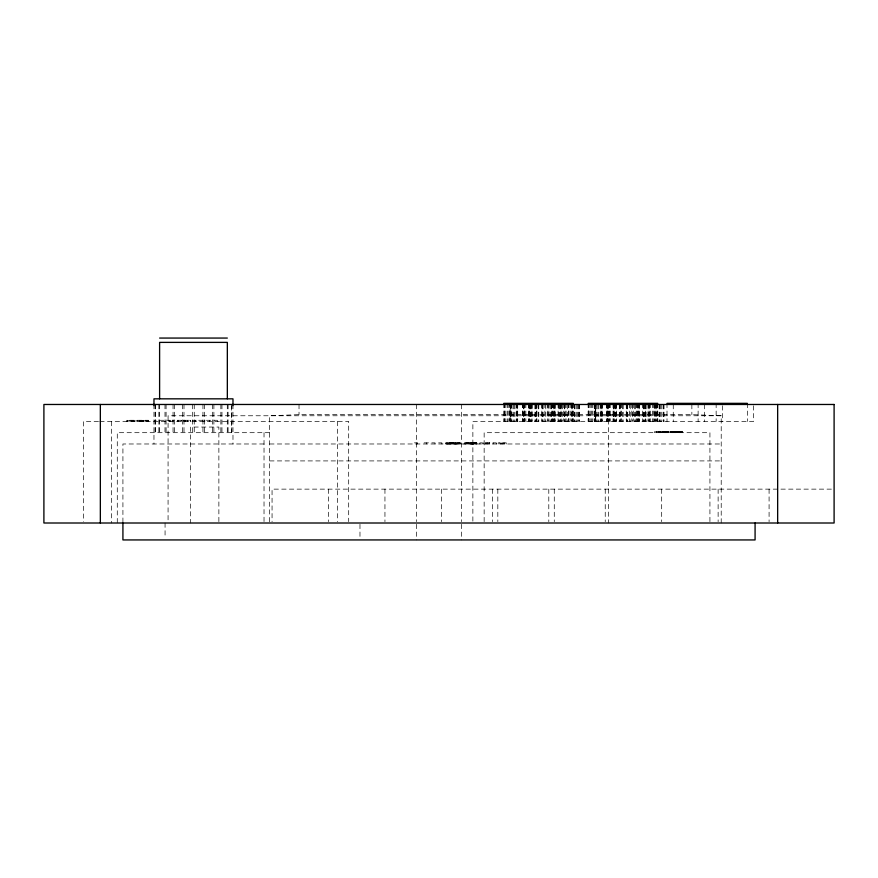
<?xml version="1.0" encoding="UTF-8"?>
<svg xmlns="http://www.w3.org/2000/svg" width="878" height="878" viewBox="0 0 878 878"><rect width="100%" height="100%" fill="white"/><g stroke="black" fill="none" stroke-linecap="round" stroke-linejoin="round"><path stroke-width="0.66" stroke-dasharray="4.39 3.29" d="M721.211 523.003L721.211 415.766L691.864 414.635L299.025 414.635L269.667 415.766L269.667 523.003M721.211 415.766L168.071 415.766L168.071 523.003M98.479 421.407L83.41 421.407L83.41 521.653M99.818 421.407L348.687 421.407L348.687 521.653M269.667 432.689L117.279 432.689L117.279 523.003M264.026 443.983L122.92 443.983L122.92 523.003M269.667 443.983L721.211 443.983M269.667 460.917L721.211 460.917M831.389 489.134L272.059 489.134L272.059 521.653M769.084 489.134L769.084 521.653M753.587 405.779L753.587 421.407L472.869 421.407L472.869 523.003M747.332 403.342L747.332 421.407M722.396 405.779L722.396 421.407M718.127 489.134L718.127 521.653M716.141 403.342L716.141 421.407M709.929 521.631L709.929 432.689L484.151 432.689L484.151 521.631M704.375 404.473L704.375 421.407M698.12 403.342L698.12 421.407M691.864 404.473L691.864 414.635M682.327 432.689L682.327 431.57L654.286 431.57L654.286 432.689M682.173 431.57L682.195 432.689M681.855 431.57L681.855 432.689M681.229 431.57L681.229 432.689M681.021 431.57L681.021 432.689M680.911 431.57L680.911 432.689M680.384 431.57L680.384 432.689M679.967 431.57L679.967 432.689M679.802 431.57L679.802 432.689M679.32 431.57L679.32 432.689M678.672 431.57L678.672 432.689M678.387 431.57L678.475 432.689M678.014 431.57L678.014 432.689L677.882 431.57M677.564 431.57L677.564 432.689M677.366 431.57L677.366 432.689M676.894 431.57L676.894 432.689M676.62 431.57L676.609 432.689M676.488 431.57L676.488 432.689M676.192 431.57L676.192 432.689M675.555 431.57L675.511 432.689M674.743 431.57L674.743 432.689M674.282 431.57L674.282 432.689M673.261 404.473L673.261 421.407M673.152 431.57L673.152 432.689M671.736 431.57L671.736 432.689M671.571 431.57L671.571 432.689M670.803 431.57L670.803 432.689M670.572 431.57L670.572 432.689M670.265 431.57L670.265 432.689M669.245 431.57L669.245 432.689M668.421 431.57L668.421 432.689M668.301 431.57L668.301 432.689M667.84 431.57L667.84 432.689M667.05 431.57L667.05 432.689M667.006 403.342L667.006 421.407M666.248 431.57L666.27 432.689M666.018 431.57L666.018 432.689M665.381 431.57L665.381 432.689M664.92 431.57L664.92 432.689M664.657 431.57L664.657 432.689M664.02 404.473L664.02 421.407M664.009 431.57L664.009 432.689M663.461 404.473L663.461 421.407M663.186 404.473L663.186 421.407M663.153 431.57L663.153 432.689M662.923 431.57L662.923 432.689M662.66 431.57L662.66 432.689M662.264 431.57L662.264 432.689M661.782 404.473L661.782 421.407M661.683 489.134L661.683 521.653M661.485 431.57L661.485 432.689M661.024 431.57L661.024 432.689M660.684 404.473L660.684 421.407M660.805 431.57L660.805 432.689M660.256 431.57L660.256 432.689M659.85 431.57L659.85 432.689M659.641 431.57L659.641 432.689M659.323 404.473L659.323 421.407M659.159 404.473L659.159 421.407M659.027 431.57L659.027 432.689M658.873 431.57L658.807 432.689M658.313 431.57L658.313 432.689M658.149 431.57L658.105 432.689M657.765 403.342L657.765 421.407M657.205 403.342L657.205 421.407M656.931 403.342L656.931 421.407M656.777 404.473L656.777 421.407M655.734 404.473L655.734 421.407M655.537 403.342L655.537 421.407M655.251 431.57L655.251 432.689M654.439 403.342L654.439 421.407L654.373 404.473M654.527 431.57L654.527 432.689M653.078 403.342L653.078 421.407M652.903 403.342L652.903 421.407M650.532 403.342L650.532 421.407M649.479 403.342L649.479 421.407M649.215 404.473L649.215 421.407M648.765 404.473L648.765 421.407M648.129 403.342L648.129 421.407M646.866 404.473L646.866 421.407M645.648 404.473L645.648 421.407M645.462 403.342L645.462 421.407M645.089 404.473L645.089 421.407M644.628 404.473L644.628 421.407M643.706 404.473L643.706 421.407M643.234 404.473L643.234 421.407M642.509 403.342L642.487 421.407M639.524 404.473L639.524 421.407M639.404 403.342L639.404 421.407M638.844 403.342L638.734 421.407M638.372 403.342L638.372 421.407M638.054 404.473L638.054 421.407M637.45 403.342L637.45 421.407M636.989 403.342L636.989 421.407M636.243 403.342L636.155 421.407M635.551 404.473L635.551 421.407M634.498 404.473L634.498 421.407M633.279 403.342L633.279 421.407M632.511 404.473L632.511 421.407M631.798 403.342L631.798 421.407M630.217 404.473L630.217 421.407M629.296 403.342L629.296 421.407M627.561 404.473L627.561 421.407M627.068 404.473L627.068 421.407M626.431 404.473L626.431 421.407M626.266 403.342L626.266 421.407M623.215 404.473L623.215 421.407M622.601 404.473L622.601 421.407M621.317 403.342L621.317 421.407M620.823 403.342L620.823 421.407M620.45 404.473L620.559 421.407M619.802 404.473L619.802 421.407M619.308 404.473L619.308 421.407M616.51 404.473L616.51 421.407M616.356 403.342L616.356 421.407M615.489 404.473L615.489 421.407M615.335 404.473L615.335 421.407M614.885 404.473L614.885 421.407M614.194 403.342L614.194 421.407M613.865 404.473L613.865 421.407M613.744 404.473L613.744 421.407M613.557 403.342L613.557 421.407M613.371 404.473L613.371 421.407M613.063 403.342L612.998 421.407M610.254 403.342L610.265 421.407M609.233 403.342L609.233 421.407M609.091 403.342L609.091 421.407M608.63 403.342L608.63 421.407M608.377 404.473L608.333 523.003M607.763 404.473L607.763 421.407M607.609 403.342L607.609 421.407M607.499 403.342L607.499 421.407M607.115 403.342L607.115 421.407M606.972 404.473L606.972 421.407M606.753 403.342L606.753 421.407M605.238 489.134L605.238 521.653M602.121 403.342L602.121 421.407M601.979 404.473L601.979 421.407M601.88 404.473L601.88 421.407M601.518 403.342L601.518 421.407M600.717 403.342L600.717 421.407M600.497 404.473L600.464 421.407M598.829 404.473L598.829 421.407M597.885 404.473L597.885 421.407M596.447 404.473L596.447 421.407M595.306 404.473L595.306 421.407M594.944 404.473L594.944 421.407M594.439 404.473L594.516 421.407M594.241 403.342L594.241 421.407M594.208 403.342L594.208 421.407M592.584 403.342L592.584 421.407M591.629 403.342L591.629 421.407M590.192 403.342L590.192 421.407M589.05 403.342L589.05 421.407M588.688 403.342L588.688 421.407M588.26 403.342L588.26 421.407M588.194 403.342L588.194 421.407M579.601 404.473L579.601 421.407M579.041 404.473L579.041 421.407M578.767 404.473L578.767 421.407M577.373 404.473L577.373 421.407M576.275 404.473L576.275 421.407M574.903 404.473L574.903 421.407M574.739 404.473L574.739 421.407M573.345 403.342L573.345 421.407M572.796 403.342L572.796 421.407M572.522 403.342L572.522 421.407M572.357 404.473L572.357 421.407M571.315 404.473L571.315 421.407M571.117 403.342L571.117 421.407M570.02 403.342L569.954 421.407M568.659 403.342L568.659 421.407M568.483 403.342L568.483 421.407M567.298 404.473L567.298 421.407M566.112 403.342L566.112 421.407M565.059 403.342L565.059 421.407M564.795 404.473L564.795 421.407M564.345 404.473L564.345 421.407M563.709 403.342L563.709 421.407M562.458 404.473L562.458 421.407M561.229 404.473L561.229 421.407M561.042 403.342L561.042 421.407M560.669 404.473L560.669 421.407M560.208 404.473L560.208 421.407M559.286 404.473L559.286 421.407M558.814 404.473L558.814 421.407M558.09 403.342L558.068 421.407M555.105 404.473L555.105 421.407M554.984 403.342L554.984 421.407M554.424 403.342L554.424 421.407L554.314 404.473M554.27 489.134L554.27 521.653M553.963 403.342L553.963 421.407M553.634 404.473L553.634 421.407M553.03 403.342L553.03 421.407M552.569 403.342L552.569 421.407M551.823 403.342L551.823 421.407L551.735 404.473M551.132 404.473L551.132 421.407M550.078 404.473L550.078 421.407M548.86 403.342L548.86 421.407M548.794 489.134L548.794 521.653M548.091 404.473L548.091 421.407M547.378 403.342L547.378 421.407M545.798 404.473L545.798 421.407M544.887 403.342L544.887 421.407M543.142 404.473L543.142 421.407M542.659 404.473L542.659 421.407M542.011 404.473L542.011 421.407M541.847 403.342L541.847 421.407M538.796 404.473L538.796 421.407M538.192 404.473L538.192 421.407M536.897 403.342L536.897 421.407M536.403 403.342L536.403 421.407M536.14 404.473L536.14 421.407M536.03 404.473L536.03 421.407M535.382 404.473L535.382 421.407M534.9 404.473L534.9 421.407M532.09 404.473L532.09 421.407M531.936 403.342L531.936 421.407M531.069 404.473L531.069 421.407M530.916 404.473L530.916 421.407M530.466 404.473L530.466 421.407M529.774 403.342L529.774 421.407M529.324 404.473L529.445 421.407M529.138 403.342L529.138 421.407M528.951 404.473L528.951 421.407M528.644 403.342L528.578 421.407M525.845 403.342L525.845 421.407M524.814 403.342L524.814 421.407M524.671 403.342L524.671 421.407M524.21 403.342L524.21 421.407M523.957 404.473L523.957 421.407M523.343 404.473L523.343 421.407M523.079 403.342L523.189 421.407M522.695 403.342L522.553 421.407M522.333 403.342L522.333 421.407M517.702 403.342L517.702 421.407M517.559 404.473L517.46 421.407M517.098 403.342L517.098 421.407M516.297 403.342L516.297 421.407M516.044 404.473L516.077 421.407M514.409 404.473L514.409 421.407M513.465 404.473L513.465 421.407M512.028 404.473L512.028 421.407M511.303 403.342L511.205 421.407M510.886 404.473L510.886 421.407M510.524 404.473L510.524 421.407M509.789 403.342L509.833 421.407M508.164 403.342L508.164 421.407M507.221 403.342L507.221 421.407M506.244 443.983L506.244 442.852L498.166 442.852L498.166 443.983M505.783 403.342L505.783 421.407M504.63 403.342L504.63 421.407M504.751 442.852L504.751 443.983M504.268 403.342L504.268 421.407M503.851 403.342L503.774 421.407M503.083 442.852L503.083 443.983M502.732 442.852L502.732 443.983M501.481 442.852L501.481 443.983M500.679 442.852L500.679 443.983M499.867 442.852L499.867 443.983M497.826 489.134L497.826 521.653M496.311 443.983L496.311 442.852L479.849 442.852L479.849 443.983M493.085 442.852L493.085 443.983M492.349 489.134L492.349 521.653M489.672 442.852L489.672 443.983M489.54 442.852L489.54 443.983M488.036 442.852L488.036 443.983M487.674 442.852L487.674 443.983M486.412 442.852L486.412 443.983M485.271 442.852L485.271 443.983M483.394 442.852L483.394 443.983M482.582 442.852L482.582 443.983M476.831 443.983L476.831 442.852L463.705 442.852L463.705 443.983M476.699 442.852L476.754 443.983M476.491 442.852L476.491 443.983M476.282 442.852L476.282 443.983M476.117 442.852L476.063 443.983L476.019 442.852M475.854 442.852L475.854 443.983M475.689 442.852L475.602 443.983M475.47 442.852L475.47 443.983M475.141 442.852L475.031 443.983M474.724 442.852L474.636 443.983M474.383 442.852L474.383 443.983M473.868 442.852L473.868 443.983M473.67 442.852L473.67 443.983M473.44 442.852L473.451 443.983M473.242 442.852L473.154 443.983M472.452 442.852L472.452 443.983M472.353 442.852L472.287 443.983M472.09 442.852L472.221 443.983M471.947 442.852L471.947 443.983M471.837 442.852L471.76 443.983M471.552 442.852L471.552 443.983M471.277 442.852L471.277 443.983M471.124 442.852L471.036 443.983M470.443 442.852L470.564 443.983M470.334 442.852L470.334 443.983M470.07 442.852L470.07 443.983M469.719 442.852L469.752 443.983M468.852 442.852L468.852 443.983M468.622 442.852L468.622 443.983M468.49 442.852L468.49 443.983M467.524 442.852L467.601 443.983M467.195 442.852L467.195 443.983M466.931 442.852L466.931 443.983M466.514 442.852L466.514 443.983M465.922 442.852L465.922 443.983M465.68 442.852L465.68 443.983M465.505 442.852L465.505 443.983M464.747 442.852L464.802 443.983M464.528 442.852L464.528 443.983M461.576 404.473L461.576 521.642M461.576 524.309L461.576 539.937M460.39 443.983L460.39 442.852L445.837 442.852L445.837 443.983M460.215 442.852L460.248 443.983M459.809 442.852L459.809 443.983M459.688 442.852L459.688 443.983M459.117 442.852L459.117 443.983M458.854 442.852L458.854 443.983M458.228 442.852L458.228 443.983M457.745 442.852L457.745 443.983M457.164 442.852L457.164 443.983M456.725 442.852L456.747 443.983M456.45 442.852L456.45 443.983M455.956 442.852L456.066 443.983M455.934 442.852L455.934 443.983M455.66 442.852L455.704 443.983M455.298 442.852L455.298 443.983M455.045 442.852L455.122 443.983M454.859 442.852L454.859 443.983M454.584 442.852L454.584 443.983M454.475 442.852L454.475 443.983M453.761 442.852L453.75 443.983M453.509 442.852L453.509 443.983M453.18 442.852L453.136 443.983M452.971 442.852L452.971 443.983M452.4 442.852L452.4 443.983M452.258 442.852L452.258 443.983M451.588 442.852L451.643 443.983M451.292 442.852L451.292 443.983M451.171 442.852L451.171 443.983M450.941 442.852L450.941 443.983M450.425 442.852L450.436 443.983M450.26 442.852L450.26 443.983M450.008 442.852L450.041 443.983M449.657 442.852L449.723 443.983M449.36 442.852L449.36 443.983M449.009 442.852L449.009 443.983M448.845 442.852L448.856 443.983M448.625 442.852L448.625 443.983M447.945 442.852L447.945 443.983M447.813 442.852L447.835 443.983M447.681 442.852L447.681 443.983M447.045 442.852L447.067 443.983M446.913 442.852L446.913 443.983M446.331 442.852L446.397 443.983M445.98 442.852L445.958 443.983M441.875 443.983L441.875 442.852L438.166 442.852L438.166 443.983M441.393 489.134L441.393 521.653M435.038 443.983L435.038 442.852L423.02 442.852L423.02 443.983M426.62 442.852L426.62 443.983M417.676 443.983L417.676 442.852L413.966 442.852L413.966 443.983M416.424 404.473L416.424 521.642M416.424 524.309L416.424 539.937M384.948 489.134L384.948 521.653M359.98 524.309L359.98 537.325M337.404 421.407L337.404 521.653M328.504 489.134L328.504 521.653M299.025 404.473L299.025 414.635M264.026 432.689L264.026 523.003M232.977 404.473L232.977 443.983M231.836 404.473L231.836 432.689M231.43 405.812L231.43 432.689M228.071 404.473L228.071 432.689M227.292 404.473L227.292 432.689M221.958 404.473L221.958 432.689M220.861 404.473L220.861 432.689M218.874 521.631L218.874 427.048L190.647 427.048L190.647 523.003M217.349 421.407L217.349 420.277L196.946 420.277L196.946 421.407M213.892 404.473L213.892 432.689M212.553 404.473L212.553 432.689M209.425 420.277L209.425 421.407M204.848 420.277L204.848 421.407M204.442 404.473L204.442 432.689M202.95 404.473L202.95 432.689M195.893 421.407L195.893 420.277L172.198 420.277L172.198 421.407M195.717 420.277L195.717 421.407M194.247 404.473L194.247 432.689M192.699 404.473L192.699 432.689M190.559 420.277L190.559 421.407M190.405 420.277L190.405 421.407M187.223 420.277L187.223 421.407M185.39 420.277L185.39 421.407M184.753 420.277L184.753 421.407M184.369 420.277L184.369 421.407M184.193 420.277L184.193 421.407M183.996 404.473L183.996 432.689M183.502 420.277L183.546 421.407M182.503 404.473L182.503 432.689M181.241 420.277L181.241 421.407M178.53 420.277L178.53 421.407M177.718 420.277L177.718 421.407M174.393 404.473L174.393 432.689M173.054 404.473L173.054 432.689M172.933 420.277L172.933 421.407M170.376 421.407L170.376 420.277L154.89 420.277L154.89 421.407M169.761 420.277L169.761 421.407M168.949 420.277L168.949 421.407M166.085 404.473L166.085 432.689M164.998 404.473L164.998 432.689M165.064 523.003L165.064 537.325M159.653 404.473L159.653 432.689M159.467 420.277L159.467 421.407M158.874 404.473L158.874 432.689M155.516 404.473L155.516 432.689M155.121 404.473L155.121 432.689M153.968 404.473L153.968 443.983M148.415 421.407L148.415 420.277L126.871 420.277L126.871 421.407M148.239 420.277L148.239 421.407M147.723 420.277L147.723 421.407M146.867 420.277L146.867 421.407M145.66 420.277L145.66 421.407M144.113 420.277L144.113 421.407M143.838 420.277L143.74 421.407M143.454 420.277L143.454 421.407M142.982 420.277L142.982 421.407M141.457 420.277L141.457 421.407M140.414 420.277L140.414 421.407M139.986 420.277L139.986 421.407M139.185 420.277L139.185 421.407M137.758 420.277L137.758 421.407M137.407 420.277L137.407 421.407M136.277 420.277L136.277 421.407M134.992 420.277L134.938 421.407M133.917 420.277L133.917 421.407M133.028 420.277L133.028 421.407M132.797 420.277L132.797 421.407M132.337 420.277L132.337 421.407M131.843 420.277L131.843 421.407M131.546 420.277L131.546 421.407M131.448 420.277L131.448 421.407M130.987 420.277L130.987 421.407M129.505 420.277L129.505 421.407M128.353 420.277L128.353 421.407M127.529 420.277L127.529 421.407M127.036 420.277L127.036 421.407M111.627 421.407L111.627 523.003M681.701 432.689L681.701 431.57L681.646 432.689M672.537 432.689L672.537 431.57L672.427 432.689M656.459 432.689L656.459 431.57L656.415 432.689M595.723 421.407L595.723 403.342L595.624 421.407M510.096 421.407L510.096 404.473L510.019 421.407M142.313 421.407L142.313 420.277L142.225 421.407"/><path stroke-width="1.32" d="M159.609 338.063L227.336 338.063M503.774 403.342L573.345 403.342M588.194 403.342L657.765 403.342M667.006 403.342L747.332 403.342M777.656 404.473L777.656 523.003M755.08 523.003L755.08 539.937L122.92 539.937L122.92 523.003M232.977 405.669L232.977 398.831L153.968 398.831L153.968 405.669M227.336 398.831L227.336 342.387L159.609 342.387L159.609 398.831M100.344 404.473L100.344 523.003M834.1 404.473L43.9 404.473L43.9 523.003L834.1 523.003L834.1 404.473"/></g></svg>
